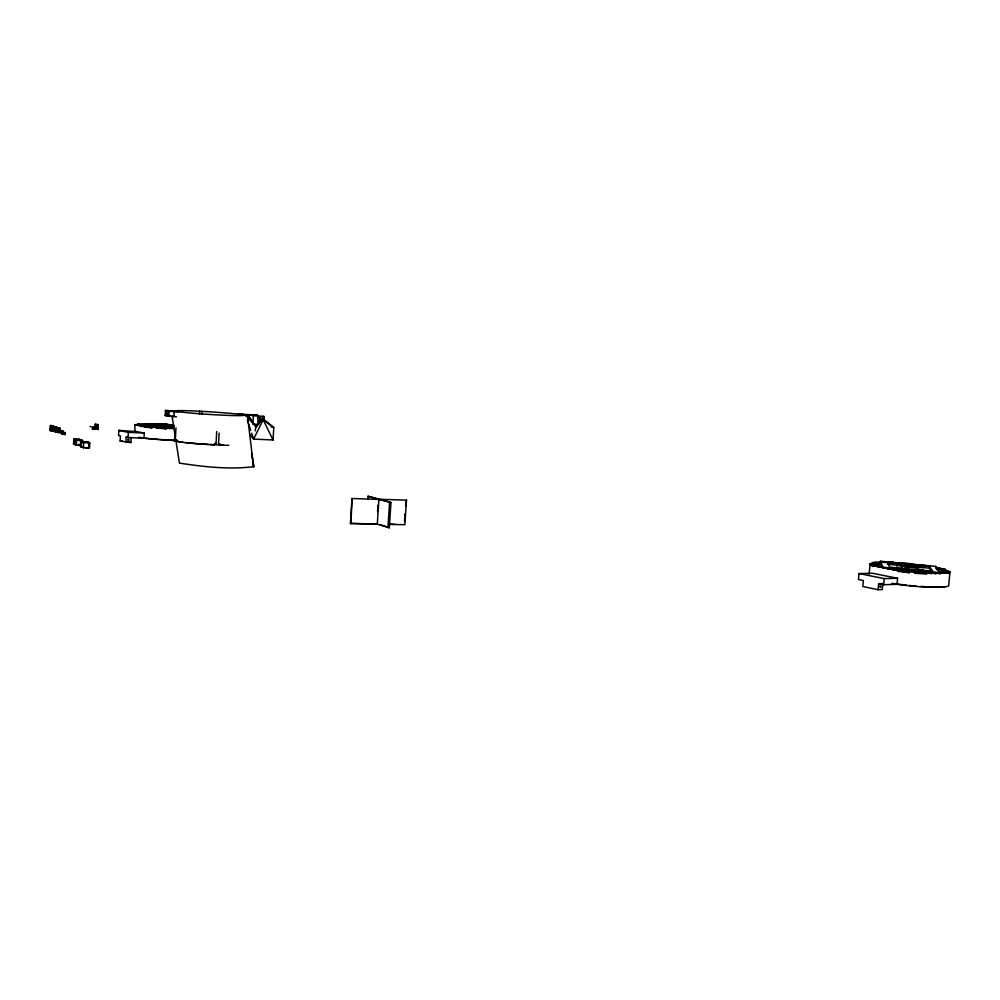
<?xml version="1.0" encoding="UTF-8"?>
<svg xmlns="http://www.w3.org/2000/svg" width="1000" height="1000" viewBox="0 0 1000 1000"><rect width="100%" height="100%" fill="white"/><g stroke="black" fill="none" stroke-linecap="round" stroke-linejoin="round"><path stroke-width="1.5" d="M50 430.487L55.775 431.125L50 430.487L50.3 428.438M51.9 429.175L53.025 429.588L52.962 431.062L53.012 425.95L52.088 425.613L50.438 425.538L50.075 429.025M51.3 430.988L51.325 426.512L50.4 426.175L52.975 426.6L51.325 426.512M54.05 426.55L56.65 426.975L54.05 426.55L53.675 430.887L54.975 431.388M54.2 428.25L51.938 428.512M55 426.9L55.05 429.913M58.725 432.3L54.962 431.8L55.275 427.413L57.888 427.837M56.1 432.225L56.225 427.762L55.275 427.413M57.838 430.825L56.075 430.712L57.75 430.788L57.675 432.262M58.275 432.688L58.362 428.188L57.4 427.837L57.062 432.225L62.862 432.85L62.95 431L61.212 430.6M56.225 427.762L60.038 428.263L59.95 432.762L59.887 431.225M59.062 430.163L60.012 430.887L59.05 430.538M65.138 434.513L63.587 433.925L63.663 432.275L65.213 432.85L65.138 434.513L61.55 433.925L61.625 432.275L63.938 432.375M62.538 434.312L62.625 432.65L61.625 432.275M64.088 434.375L64.175 432.713L65.213 432.85M64.362 434.475L64.438 432.812M78.625 444.312L81.475 445.425L76.35 445.225L73.55 444.1L73.787 439.113L79.6 439.363L82.463 440.438L82.825 442.962M80.925 440.1L75.812 439.888L75.65 443.237L74.4 442.738L74.562 439.412L73.787 439.113M76.35 445.225L76.6 440.188L75.812 439.888M79.6 440.875L79.662 439.625L74.562 439.412M80.487 446.6L80.738 441.512L87.638 441.8L89.763 442.887L89.5 448.013L83.413 447.762L80.487 446.6L83.562 446.9M81.6 442.912L81.725 440.4L78.875 439.325M83.413 447.762L83.675 442.625L80.738 441.512M96.388 429.212L96.587 425.337L95.15 424.237L98.138 424.663L98.2 429.387L92.275 428.725L92.362 427.088L96.875 427.3M93.362 429.075L93.45 427.438L92.362 427.088M95.375 427.225L95.113 424.988M96.213 425.325L95.15 424.237M96.688 429.312L96.775 427.675L95.075 427.137M136.912 425.275L138.713 425.2L134.963 424.613L144.225 426.3L136.912 425.275L136.95 424.538L157.088 423.688L172.925 424.975M134.8 431.525L118.825 430.387L118.562 435.513L120.412 435.925L120.15 441.062L130.925 442.55L131.2 437.362M125.9 442.375L126.163 437.175L128.688 437.275M134.725 431.275L144.262 432.987L143.988 438.175L128.062 437.6L128.338 432.388L118.825 430.387M134.963 424.613L134.825 431.012M149.012 424.487L137.55 424.137L137.513 424.862L135.188 425.15M139.2 424.8L139.238 424.075M141.463 426.5L140.638 425.588M144.863 425.613L144.9 424.875L163.9 424.55M147.625 426.175L147.587 426.912L152 427.812L152.037 427.062L147.625 426.175L169.513 427.962L169.475 428.7M147.738 426.175L147.7 426.912L143.562 426.562M166.238 428.862L153.613 427.2M157.05 424.4L157.088 423.688M158.325 426.962L158.088 424.7M176.488 416.8L165.162 415.55L165.438 410.475L173.812 410.913M167.113 410.562L168.15 410.788L167.938 414.475L166.287 414.1L166.462 410.7L165.438 410.475M168.888 416.425L169.163 411.287L168.125 411.062L173.188 411.325M175.188 440.412A32.85 1.913 3.4 0 0 175.175 440.65L174.35 440.838L174.412 439.562L175.675 439.625M175.975 427.875L175.25 441.112L174.625 440.925L175.175 430.7M214.4 443.45L214.675 444.837L212.963 444.75A34.137 1.988 3.4 0 1 179.112 441.838L175.6 441.2L175.312 439.837M177.45 441.375L176.938 439.988L175.675 439.925M199.462 414.288L199.638 411.225M201.887 414.412L202.062 411.362M216.713 431.525L215.95 444.888L218.463 445L219.137 433.15M219.688 445.05C219.775 441.662 218.463 446.625 221.35 445.112A34.137 1.988 3.4 0 0 228.825 445.3M238.775 414.15L237.6 413.925L257.875 415.213L247.537 414.675L253.375 415.788L252.887 424.125L258.85 424.425M260.675 422.013L257.863 421.875L258.2 416.037L260.312 418.488L263.038 418.738L273.775 427.587L273.038 439.975L253.6 439.1L249.725 434.637M263.562 420.7L263.825 416.337L253.375 415.788M246.2 415.238L238.412 413.963M350.425 523.45L352.025 498.5L378.9 499.4L390.975 502.525L389.312 527.7L377.287 524.15L350.425 523.45L376.737 523.975M350.95 523.638L352.025 498.5M367.85 499.3L368.05 496.25L379.712 499.275L406.5 500.163L404.85 524.7L389.438 524.4M377.55 511.6L377.95 505.425M377.287 524.15L378.9 499.4M387.925 527.675L389.588 502.488M404.5 521.462L405.012 513.8M405.525 506.125L406.5 500.163M263.463 420.462L263.825 416.337C264 419 258.212 420.887 261.1 418.312C266.212 418.137 260.863 422.038 262.238 418.7M878.65 583.663L883.7 584.7L897 584.325L897.575 578.288L872.463 573.25L859 573.55L858.462 579.513L863.363 580.525L862.812 586.512L878.088 589.712L882.3 589.587L882.862 583.538L878.65 583.663L878.088 589.712M869.125 574.163L870.113 563.688L881.025 563.525L882.35 567.413L870.225 565.025L870.113 563.688M871.462 564.5L880.95 564.362L880.413 561.225L935.713 566.375L940.5 573.525L926.8 573.212L948.487 572.762L940.05 572.938L939.975 573.8L939.175 572.762L949.912 572.537L948.4 573.625M880.95 564.362L881.025 563.525M883.7 584.7L884.262 578.612L897.575 578.288M917.588 565.525L887.65 562.6L887.5 564.263L897.188 565.175M887.962 569.438L888.05 568.575L873.337 565.7L897.675 570.462L888.05 568.575M889.875 567.712L887.65 562.6M897.412 569.5L909.338 571.825L909.262 572.7L897.337 570.35L897.4 569.462L926.075 572.163L925.987 573.025L915.013 573.237L915.1 572.375L926.075 572.163M901.812 568.85L902.05 566.3L910.75 566.163M883.15 568.112L880.413 561.225M909.45 564.45L909.525 563.625L904.7 563.175L894.1 563.337M917.675 568.575L917.913 566.038L914.075 566.1M931.45 571.287L929.175 568.162L929.338 566.487L915.387 565.188M935.638 567.212L945.9 569.6L936.05 567.75L935.713 566.375M935.275 573.9L935.362 573.038M936.737 569.587L936.9 568.75L950 571.65L948.7 585.25A40.188 4.438 6 0 1 944.3 586.987M255.162 430.85L255.95 426.725L261.962 418.913L255.95 426.725L245.875 415.637L244.662 415.4L247.9 415.575L251.762 420.3M949.987 571.688L939.287 571.9L938.637 571.1M262.95 420.188L253.6 439.1L251.675 433.237M159.588 424.588L164.425 424.5M870.025 564.525L872.05 563.525M246.213 415L241.175 414.275L247.9 415.575L255.95 426.725L261.788 419.4M255.95 426.725L258 424.475M257.863 421.875L260.238 419.663L261.988 420M261.562 420.025L262.85 418.65M896.612 566.888L899.975 568.488M165.463 424.538L157.363 424.487L158.038 424.688M875.013 562.288L872.125 562.7L880.588 562.575M944.388 587L926.425 587.125M875.163 562.275L893.587 562.388L887.1 562.487M152.425 426L157.387 425.763M911.637 566.15L913.562 566.112M933.175 586.95L936.575 586.925M388.888 524.212L395.05 524.338M173.8 425.8L159.775 424.938L165.113 425.325M120.15 441.062L122.638 441.15M173.863 425.938L165.588 425.475M128.338 432.388L144.262 432.987M157.725 424.425L145.325 424.05L155.312 424.475M218.538 443.713L219.762 443.762M88.138 447.775L86.025 447.863M152.162 423.888L167.638 424.55M166.088 424.925L170.688 425.125L167.138 424.9M158.45 424.762L173.562 425.288M173.725 425.525L167.6 425.262L170.238 425.475M156.387 427.425L169.513 427.962M156.35 428.175L166.812 428.6M83.675 442.625L89.763 442.887L87.625 442.325M74.4 442.738L76.1 442.812L76.263 439.475L75.487 439.188M73.55 444.1L76.087 444.2M174.625 440.925L177.938 441.15M175.6 441.2L176.875 441.25M76.6 440.188L82.463 440.438M164.7 424.4L167.65 424.65M51.188 429.45L53.025 429.588M60.038 430.525L60.788 430.562L59.825 430.2M62.188 430.962L62.95 431M58.225 431.15L62.175 431.337M54.962 431.8L56.712 431.9M62.625 432.65L64.938 432.75M61.55 433.925L63.587 433.925M96.25 424.575L98.138 424.663M89.95 426.512L90.7 426.55M93.45 427.438L98.275 427.738M53.012 425.95L50.438 425.538M92.275 428.725L98.2 429.387M58.362 428.188L60.038 428.263M214.75 443.55L216.025 443.612M175 440.513L162.213 439.787A33.475 1.887 3.3 0 1 143.6 438.15L138.55 437.463M166.462 410.7L171.513 410.962M172.35 411.15L180.75 412.013A34.188 1.325 3.6 0 0 214.65 414.75L223.05 415.188A34.188 1.325 3.6 0 0 242.8 414.913L239.9 414.425M169.163 411.287L178.45 411.775M166.287 414.1L167.963 414.175M165.162 415.55L170.2 415.812M166.038 424.462L171.588 424.8M914.325 570.288L922.4 570.25A13.587 1.388 5.8 0 0 923.138 569.812L922.562 569.412M893.512 563.212L897.125 563.425M926.712 574.075L915.013 573.237M169.9 424.787L172.913 424.9M166.55 424.762L173.188 425.312M144.9 424.875L172.013 427.1M136.95 424.538L173.65 427.562M172.062 424.95L173.25 424.925M140.6 426.325L142.262 426.463M908.85 564.775L899.15 564.925L901.862 565.9L917.7 565.638L923.375 567.275L917.588 567.875L904.6 566.7L917.138 567.525L920.575 566.862A10.788 1.087 5.8 0 0 919.163 566.337L917.913 566.038M152.037 427.062L154.075 427.238M152 427.812L144.188 427.05M906.462 569.462L904.362 569.25A13.525 1.388 5.8 0 0 905.962 569.475M915.1 572.375L909.338 571.825M880.337 562.05L885.225 562.513M922.188 567.513L929.175 568.162M936.812 568.75L938.025 570.3M889.938 567.163L932.775 571.175L929.338 566.487M897.337 570.35L892.9 569.9M883.225 567.263L940.588 572.65M925.987 573.025L931.75 573.562M909.2 564.812L916.725 565.487C914.825 564.6 884.938 562.5 902.05 566.3M909.262 572.7L897.6 571.325M916.462 565.212L919.488 565.588M174.963 411.6L172.938 411.275M924.4 565.4L921.087 564.95L928.55 566.35M138.975 437.5L140.85 437.788M892.788 583.4L897.212 584.05M891.637 583.562L901.363 584.925A40.025 4.312 6 0 0 911.562 585.988M925.95 565.612L930.337 566.287M178.212 441.538L180.225 441.863A32.85 1.913 3.4 0 0 182.688 442.212M909.525 563.625L914.338 564.525M915.812 564.812L918.775 565.363M935.975 568.587L948.438 571.413M258.688 418.075L260.425 418.413M257.488 418.013L259.225 418.35M870.3 564.188L882.425 566.562M859 573.55L884.262 578.612M137.55 424.137L139.388 424.513M170.475 410.737L174.237 411.562L173.962 416.675L172.662 416.375M126.163 437.175L128.062 437.6M169.812 411.15L170.85 411.375M176.537 411.362L176.012 411.25A34.188 1.325 3.6 0 1 196.838 411.087L204.938 411.512A34.188 1.325 3.6 0 1 237.738 414.15M126.587 441.562L130.925 442.55M180.012 463.212C204.262 466.887 229.688 469.725 253.95 466.637L251.6 453.3M219.175 444.913L220.837 445.012A32.85 1.913 3.4 0 0 223.363 445.087M214.675 444.837L212.775 444.663A32.85 1.913 3.4 0 1 209.975 444.513M271.112 426.85L273.775 427.587L263.263 419.888L273.038 439.975M380.262 499.438L390.975 502.525M368.05 496.25L378.363 499.237M95.487 425L96.587 425.337M873.263 566.55L870.225 565.025M379.975 524.625L389.312 527.7M134.875 431.413L135.675 431.675M61.875 432.488L62.862 432.85M85.913 441.725L88.888 442.85L88.637 447.975L87.5 447.525M77.525 439.963L78.312 440.262M174.35 440.838L173.875 440.588A34.137 1.988 3.4 0 1 174.475 440.125M86.775 441.763L87.762 442.425M247.9 415.575L249.575 417.938M247.325 420.037L250.7 430.3M251.6 455.012L252.1 458M252.587 460.988L253.575 466.962L247.5 415.725M172.062 416.238L174.675 432.837M175.863 440.375L179.425 463.013M208.575 444.438A32.85 1.913 3.4 0 1 185.562 442.562M926.213 587.1A40.188 4.438 6 0 1 911.55 586.025M942.325 586.663A37.425 4.188 6.1 0 1 937.05 587.025M932.925 586.9A37.575 4.062 5.9 0 1 920.625 586.4M916.05 586.062A37.575 4.15 6 0 1 908.988 585.425M906.625 585.163A37.362 4.025 6 0 1 897.362 584.025M174.513 440.363A31.237 1.762 3.3 0 1 160 439.5M158.713 439.412A31.237 1.762 3.3 0 1 140.525 437.512M127.863 439.675C128.688 442.5 130.025 437.675 127.863 439.675M879.912 586.45C880.425 589.562 881.838 584.1 879.912 586.45M172.925 428.4L166.275 428.125L173.012 428.512"/></g></svg>
